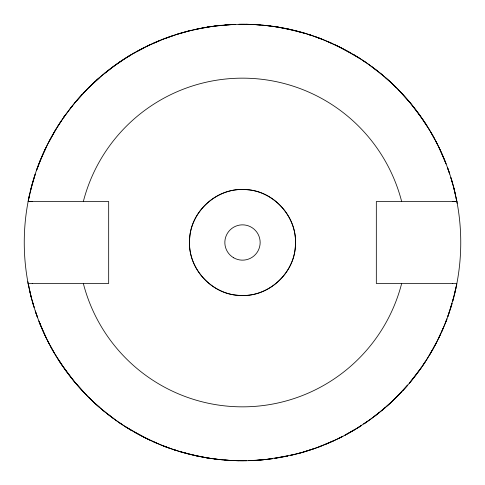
<?xml version="1.0" encoding="UTF-8"?>
<svg xmlns="http://www.w3.org/2000/svg" width="485" height="485" viewBox="0 0 485 485"><rect width="100%" height="100%" fill="white"/><g stroke="black" fill="none" stroke-linecap="round" stroke-linejoin="round"><path stroke-width="0.73" d="M456.433 285.689L456.87 283.483A218.244 218.244 0 0 0 456.87 201.517C451.984 175.958 442.484 151.29 428.952 129.065M455.664 289.351L456.731 284.198L452.705 301.203L454.451 294.547M134.012 53.126C79.34 84.063 39.606 139.765 28.13 201.517A218.244 218.244 0 0 0 28.142 283.483C32.998 309.048 42.522 333.71 56.048 355.935M455.494 290.115L454.463 294.516L455.973 287.902M29.579 194.57L28.269 200.802L31.877 185.312L35.259 174.06M30.385 191.114L34.956 174.982M453.893 296.765L447.752 316.693L450.025 310.067M450.735 307.854L452.075 303.422L450.044 310.018M449.298 312.279C440.574 338.142 426.952 362.331 409.346 383.192L421.295 367.66M36.399 170.702L42.777 154.497M36.702 169.835L38.588 164.7M445.248 323.289L446.946 318.894L444.387 325.417M38.842 164.039L40.613 159.583M40.146 160.741L47.524 144.427M441.544 332.019L444.357 325.483M443.448 327.666L437.476 340.573M42.91 154.206L45.081 149.447M440.556 334.189L438.501 338.506M44.371 150.968L45.887 147.761M434.081 347.042L437.434 340.652M47.451 144.578L56.048 129.065M436.342 342.792L429.54 354.971M49.07 141.42L55.46 130.028L61.383 120.729M432.917 349.151L426.703 359.555M57.915 126.045L64.523 116.176L74.678 102.965M426.642 359.652L422.684 365.654M425.387 361.598C409.328 386.266 388.236 407.63 363.75 423.969L367.775 421.216M64.523 116.176L63.814 117.188L65.875 114.296M70.131 108.622L72.332 105.839M74.575 103.093L85.857 90.531M76.866 100.377L82.02 94.581M402.98 390.419L407.752 385.066L394.244 399.367M401.162 392.365L391.177 402.277L381.416 410.831M83.99 92.471L93.823 82.723M89.792 86.573L88.955 87.397L102.177 75.339M392.468 401.065L387.024 406.042M94.078 82.492L97.952 78.976M96.697 80.098L99.358 77.752M385.169 407.661L374.129 416.591M102.056 75.442L113.205 66.669L124.487 58.909M104.79 73.18L115.339 65.123M379.512 412.383L369.77 419.798M369.661 419.877L357.615 427.922L345.041 435.16L355.547 429.189M116.079 64.59L119.88 61.953M118.989 62.559C178.365 21.134 258.766 12.586 325.514 40.655M357.615 427.922L361.719 425.315C341.846 438.258 319.87 447.964 296.893 453.863M124.906 58.643L129.155 55.987M127.913 56.751L130.944 54.914M133.884 53.198L148.361 45.596L163.178 39.176M137.103 51.386L143.493 47.997M338.627 438.44L342.913 436.282L336.638 439.404M146.543 46.475L149.744 44.941M325.605 444.308L336.475 439.483M334.317 440.495L316.832 447.703L303.549 452.038M152.969 43.462L159.486 40.655M162.778 39.333L178.189 33.938L189.805 30.707M319.021 446.897L321.222 446.061M166.094 38.06L173.169 35.557M314.613 448.492L301.785 452.541L290.242 455.463L294.68 454.421M176.152 34.58L188.241 31.101L203.294 27.803M299.112 453.281L301.33 452.669M296.759 453.899L274.801 458.349L281.403 457.252L288.029 455.948L266.053 459.477M196.716 29.106L213.83 26.141L234.643 24.389M203.676 27.73L208.556 26.905M207.174 27.13L210.678 26.584M268.235 459.228L272.606 458.664L261.712 459.901L248.835 460.659L255.243 460.38M214.194 26.093L219.099 25.511M217.716 25.663L221.245 25.287M265.901 459.489L257.396 460.241M263.882 459.701L255.45 460.368M224.779 24.971L229.55 24.632M228.32 24.711L235.407 24.365M253.103 460.489C221.215 462.066 189.004 456.506 159.486 444.345M245.143 460.732L246.719 460.708M456.803 283.483L376.324 283.483L376.324 201.517L456.87 201.517L456.173 198.038M238.953 24.28C254.116 24.044 269.308 25.384 284.198 28.269M244.604 460.738C229.92 460.871 215.225 459.525 200.802 456.731M452.372 201.517L456.852 201.517M32.246 283.483L32.628 283.483M32.628 201.517L28.148 201.517L108.676 201.517L108.676 283.483L28.13 283.483L28.827 286.962M452.372 283.483L452.754 283.483M246.047 24.28L249.593 24.365M235.407 460.635L238.953 460.72M256.68 24.711L260.221 24.971M224.779 460.029L228.32 460.289M267.284 25.663L270.806 26.093M214.194 458.907L217.716 459.337M274.322 26.584L279.057 27.336M205.943 457.664L210.678 458.416M277.826 27.13L294.516 30.537M207.174 457.87L190.484 454.463M284.81 28.391L289.351 29.336M195.649 455.664L200.19 456.609M288.284 29.106L304.853 33.344M196.716 455.894L180.147 451.656M295.195 30.707L299.688 31.877M185.312 453.123L189.805 454.293M298.633 31.592C323.78 38.285 347.709 49.512 368.921 64.59M186.367 453.408C161.22 446.715 137.291 435.488 116.079 420.41M310.018 34.956L308.848 34.58L312.219 35.684M174.982 450.044L176.152 450.419L172.781 449.316M315.571 36.848L320.3 38.588M164.7 446.412L169.429 448.152M318.906 38.06L322.222 39.333M162.778 445.666L166.094 446.94M325.417 40.613L340.573 47.524L359.652 58.358M159.583 444.387L144.427 437.476L125.348 426.642M328.781 42.031L332.031 43.462M152.969 441.538L156.219 442.969M335.256 44.941L350.237 52.695M149.744 440.059L134.763 432.305M354.971 55.46L354.056 54.914C370.322 64.59 385.314 76.387 398.549 89.919M130.028 429.54L130.944 430.086C114.678 420.41 99.686 408.612 86.451 395.081M363.065 60.576L366.011 62.559M118.989 422.441L121.935 424.423M368.824 64.523L382.034 74.678L390.419 82.02M116.176 420.477L102.965 410.322L94.581 402.98M371.795 66.669L377.712 71.18M113.205 418.331L107.288 413.82M380.21 73.18L382.944 75.442M102.056 409.558L104.79 411.82M385.642 77.752C412.226 100.801 433.056 130.392 445.824 163.178M99.358 407.248C72.774 384.199 51.944 354.608 39.176 321.822L45.887 337.239M390.922 82.492L394.469 85.857M90.531 399.143L94.078 402.508M393.505 84.924L396.045 87.397M88.955 397.603L91.495 400.076M398.428 89.792L410.425 103.093L423.047 119.88M86.573 395.208L74.575 381.907L61.953 365.12M401.01 92.471L409.661 102.177L416.591 110.871M83.99 392.529L75.339 382.823L68.409 374.129M417.021 111.441L419.877 115.339M65.123 369.661L67.979 373.559M419.125 114.296L429.013 129.155M65.875 370.704L55.987 355.844M423.205 120.11L426.091 124.487M58.909 360.513L61.795 364.89M425.169 123.063L427.085 126.045M57.915 358.955L59.831 361.937M430.771 132.108L434.469 138.668M54.229 352.892L50.531 346.332M435.93 141.42L437.549 144.578M47.451 340.421L49.07 343.58M439.113 147.761L446.158 164.039M38.842 320.961L40.146 324.259M447.406 167.361L449.74 174.06M37.594 317.639L35.259 310.94M447.703 168.168L449.443 173.169M35.557 311.831L37.297 316.832M450.826 177.443L452.832 184.245M34.174 307.557L32.168 300.755M451.062 178.189L453.899 188.241L457.197 203.294M33.938 306.811L31.101 296.759L27.803 281.706M453.754 187.677L455.421 194.57M31.246 297.323L29.579 290.43M401.665 283.483A164.36 164.36 0 0 1 83.335 283.483M83.335 201.517A164.36 164.36 0 0 1 401.665 201.517M189.55 241.215C188.144 269.49 212.903 295.492 241.215 295.45C269.49 296.856 295.492 272.097 295.45 243.785C296.856 215.51 272.097 189.508 243.785 189.55C215.51 188.144 189.508 212.903 189.55 241.215M189.599 239.917C187.513 268.15 211.612 294.734 239.917 295.401C268.15 297.487 294.734 273.388 295.401 245.083C297.487 216.85 273.388 190.265 245.083 189.599C216.85 187.513 190.265 211.612 189.599 239.917M233.673 257.79A17.654 17.654 0 0 0 260.154 242.5A17.654 17.654 0 0 0 233.673 227.21A17.654 17.654 0 0 0 233.673 257.79"/></g></svg>
